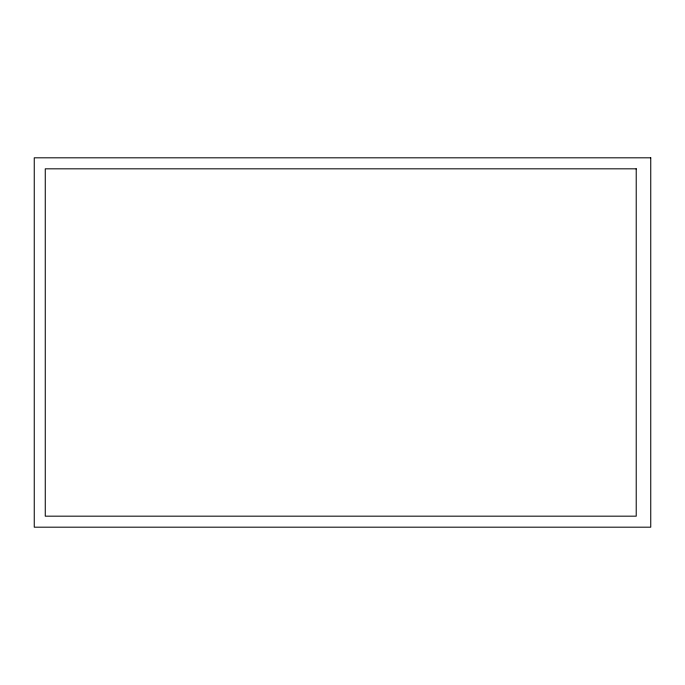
<?xml version="1.0" encoding="UTF-8"?>
<svg xmlns="http://www.w3.org/2000/svg" width="685" height="685" viewBox="0 0 685 685"><rect width="100%" height="100%" fill="white"/><g stroke="black" fill="none" stroke-linecap="round" stroke-linejoin="round"><path stroke-width="1.03" d="M650.75 157.815L34.25 157.815L34.25 527.185L650.75 527.185L650.75 157.815M636.219 168.827L45.261 168.827L45.261 516.173L636.219 516.173L636.219 168.827"/></g></svg>
